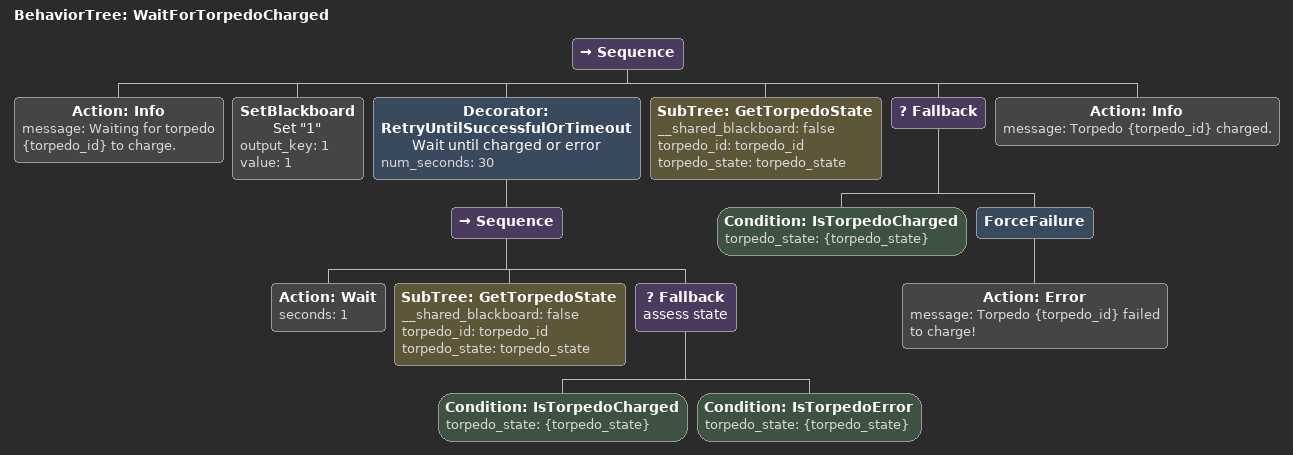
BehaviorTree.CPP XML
<BehaviorTree ID="WaitForTorpedoCharged">
    <Sequence>
        <Action ID="Info" message="Waiting for torpedo {torpedo_id} to charge."/>
        <SetBlackboard name="Set &quot;1&quot;" output_key="1" value="1"/>
        <Decorator ID="RetryUntilSuccessfulOrTimeout" name="Wait until charged or error" num_seconds="30">
            <Sequence>
                <Action ID="Wait" seconds="1"/>
                <SubTree ID="GetTorpedoState" __shared_blackboard="false" torpedo_id="torpedo_id" torpedo_state="torpedo_state"/>
                <Fallback name="assess state">
                    <Condition ID="IsTorpedoCharged" torpedo_state="{torpedo_state}"/>
                    <Condition ID="IsTorpedoError" torpedo_state="{torpedo_state}"/>
                </Fallback>
            </Sequence>
        </Decorator>
        <SubTree ID="GetTorpedoState" __shared_blackboard="false" torpedo_id="torpedo_id" torpedo_state="torpedo_state"/>
        <Fallback>
            <Condition ID="IsTorpedoCharged" torpedo_state="{torpedo_state}"/>
            <ForceFailure>
                <Action ID="Error" message="Torpedo {torpedo_id} failed to charge!"/>
            </ForceFailure>
        </Fallback>
        <Action ID="Info" message="Torpedo {torpedo_id} charged."/>
    </Sequence>
</BehaviorTree>
